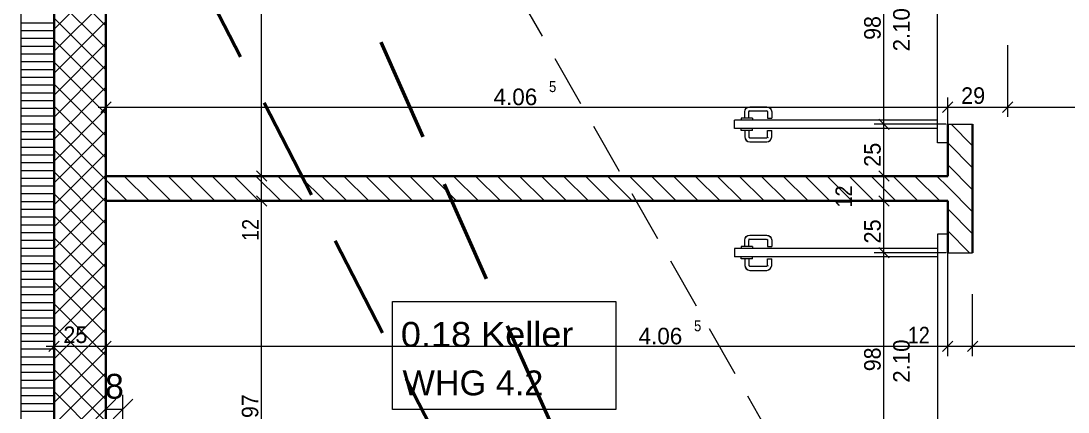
# Model space of a CAD drawing. Header units: millimetres. Extents: x -3497 to 2618, y -1809 to 2456.
# Drawn here: x -3008 to -2502, y 1559 to 1747 of the extents above; entities that cross this region are included whole.
import ezdxf
from ezdxf.enums import TextEntityAlignment as Align

# ---------------------------------------------------------------- set-up
doc = ezdxf.new("R2010")
doc.units = ezdxf.units.MM
doc.header["$LTSCALE"] = 100
doc.linetypes.add('HIDDEN', pattern=[0.375, 0.25, -0.125])
doc.linetypes.add('HIDDENX2', pattern=[0.75, 0.5, -0.25])
for name, color, linetype, true_color in [('00_Anm.FP', 7, 'Continuous', 0x00c0ff), ('10-0.05 Solid', 1, 'Continuous', 0xff0000), ('20-(100) Aussenwände', 7, 'Continuous', 0xc0c0c0), ('20-Beton', 9, 'Continuous', 0x808080), ('30-Text 6', 3, 'Continuous', 0x00ff00), ('40-Raumstempel', 7, 'Continuous', 0x000000), ('50-Sanitärapparate', 6, 'Continuous', 0xff00ff), ('50-Türen&Fenster', 9, 'Continuous', 0x808080), ('Layer31', 9, 'Continuous', 0x808080)]:
    doc.layers.add(name, color=color, linetype=linetype, true_color=true_color)
doc.layers.add('10-0.05 Strichpunkt', color=7, linetype='Continuous')
doc.styles.add('Arial', font='arial.ttf')
doc.dimstyles.new('ISO-25', dxfattribs={"dimtxt": 2.5, "dimasz": 2.5, "dimexe": 1.25, "dimexo": 0.625, "dimtad": 1, "dimtxsty": 'Standard', "dimcen": 2.5, "dimadec": 0, "dimazin": 0, "dimtfac": 1, "dimtmove": 0, "dimatfit": 3, "dimfxl": 0, "dimarcsym": 0})

# ---------------------------------------------------------------- blocks, each defined once
blk = doc.blocks.new('*D293')
at = {"layer": '10-0.05 Strichpunkt', "color": 6, "linetype": 'Continuous', "lineweight": 13, "true_color": 0xff00ff}
for p, q in [((-2961.83, 1564.8), (-2971.43, 1555.2)), ((-2966.63, 1562.81), (-2966.63, 1553.14)), ((-2963.17, 1555.2), (-2953.57, 1564.8)), ((-2958.37, 1539.77), (-2958.37, 1566.86)), ((-2966.63, 1560), (-2958.37, 1560)), ((-2966.63, 1560), (-2966.63, 1560)), ((-2958.37, 1560), (-2958.37, 1560))]:
    blk.add_line(p, q, dxfattribs=at)
at = {"layer": '10-0.05 Strichpunkt', "color": 6, "linetype": 'Continuous', "lineweight": 13, "true_color": 0xff00ff, "style": 'Arial', "width": 0.974227}
blk.add_text('8', height=12, dxfattribs=at).set_placement((-2967.04, 1565), (-2957.96, 1565), align=Align.FIT)
blk = doc.blocks.new('_Oblique')
at = {"color": 0, "linetype": 'ByBlock', "lineweight": -2}
blk.add_line((-0.5, -0.5), (0.5, 0.5), dxfattribs=at)
blk = doc.blocks.new('*X435')
at = {"layer": '40-Raumstempel', "color": 18, "linetype": 'Continuous', "lineweight": 13, "true_color": 0x000000}
for p, q in [((-3007.63, 1746.51), (-2991.63, 1746.51)), ((-3007.63, 1742.76), (-2991.63, 1742.76)), ((-3007.63, 1739.01), (-2991.63, 1739.01)), ((-3007.63, 1735.26), (-2991.63, 1735.26)), ((-3007.63, 1731.51), (-2991.63, 1731.51)), ((-3007.63, 1727.76), (-2991.63, 1727.76)), ((-3007.63, 1724.01), (-2991.63, 1724.01)), ((-3007.63, 1720.26), (-2991.63, 1720.26)), ((-3007.63, 1716.51), (-2991.63, 1716.51)), ((-3007.63, 1712.76), (-2991.63, 1712.76)), ((-3007.63, 1709.01), (-2991.63, 1709.01)), ((-3007.63, 1705.26), (-2991.63, 1705.26)), ((-3007.63, 1701.51), (-2991.63, 1701.51)), ((-3007.63, 1697.76), (-2991.63, 1697.76)), ((-3007.63, 1694.01), (-2991.63, 1694.01)), ((-3007.63, 1690.26), (-2991.63, 1690.26)), ((-3007.63, 1686.51), (-2991.63, 1686.51)), ((-3007.63, 1682.76), (-2991.63, 1682.76)), ((-3007.63, 1679.01), (-2991.63, 1679.01)), ((-3007.63, 1675.26), (-2991.63, 1675.26)), ((-3007.63, 1671.51), (-2991.63, 1671.51)), ((-3007.63, 1667.76), (-2991.63, 1667.76)), ((-3007.63, 1664.01), (-2991.63, 1664.01)), ((-3007.63, 1660.26), (-2991.63, 1660.26)), ((-3007.63, 1656.51), (-2991.63, 1656.51)), ((-3007.63, 1652.76), (-2991.63, 1652.76)), ((-3007.63, 1649.01), (-2991.63, 1649.01)), ((-3007.63, 1645.26), (-2991.63, 1645.26)), ((-3007.63, 1641.51), (-2991.63, 1641.51)), ((-3007.63, 1637.76), (-2991.63, 1637.76)), ((-3007.63, 1634.01), (-2991.63, 1634.01)), ((-3007.63, 1630.26), (-2991.63, 1630.26)), ((-3007.63, 1626.51), (-2991.63, 1626.51)), ((-3007.63, 1622.76), (-2991.63, 1622.76)), ((-3007.63, 1619.01), (-2991.63, 1619.01)), ((-3007.63, 1615.26), (-2991.63, 1615.26)), ((-3007.63, 1611.51), (-2991.63, 1611.51)), ((-3007.63, 1607.76), (-2991.63, 1607.76)), ((-3007.63, 1604.01), (-2991.63, 1604.01)), ((-3007.63, 1600.26), (-2991.63, 1600.26)), ((-3007.63, 1596.51), (-2991.63, 1596.51)), ((-3007.63, 1592.76), (-2991.63, 1592.76)), ((-3007.63, 1589.01), (-2991.63, 1589.01)), ((-3007.63, 1585.26), (-2991.63, 1585.26)), ((-3007.63, 1581.51), (-2991.63, 1581.51)), ((-3007.63, 1577.76), (-2991.63, 1577.76)), ((-3007.63, 1574.01), (-2991.63, 1574.01)), ((-3007.63, 1570.26), (-2991.63, 1570.26)), ((-3007.63, 1566.51), (-2991.63, 1566.51)), ((-3007.63, 1562.76), (-2991.63, 1562.76)), ((-3007.63, 1559.01), (-2991.63, 1559.01))]:
    blk.add_line(p, q, dxfattribs=at)
blk = doc.blocks.new('*X436')
at = {"layer": '40-Raumstempel', "color": 18, "linetype": 'Continuous', "lineweight": 13, "true_color": 0x000000}
for p, q in [((-2966.63, 1744.96), (-2991.63, 1769.96)), ((-2991.63, 1743.41), (-2966.63, 1768.41)), ((-2966.63, 1734.35), (-2991.63, 1759.35)), ((-2991.63, 1732.8), (-2966.63, 1757.8)), ((-2966.63, 1723.75), (-2991.63, 1748.75)), ((-2991.63, 1722.2), (-2966.63, 1747.2)), ((-2966.63, 1713.14), (-2991.63, 1738.14)), ((-2991.63, 1711.59), (-2966.63, 1736.59)), ((-2966.63, 1702.53), (-2991.63, 1727.53)), ((-2991.63, 1700.98), (-2966.63, 1725.98)), ((-2966.63, 1691.93), (-2991.63, 1716.93)), ((-2991.63, 1690.38), (-2966.63, 1715.38)), ((-2966.63, 1681.32), (-2991.63, 1706.32)), ((-2991.63, 1679.77), (-2966.63, 1704.77)), ((-2966.63, 1670.71), (-2991.63, 1695.71)), ((-2991.63, 1669.16), (-2966.63, 1694.16)), ((-2966.63, 1660.11), (-2991.63, 1685.11)), ((-2991.63, 1658.56), (-2966.63, 1683.56)), ((-2966.63, 1649.5), (-2991.63, 1674.5)), ((-2991.63, 1647.95), (-2966.63, 1672.95)), ((-2966.63, 1638.89), (-2991.63, 1663.89)), ((-2991.63, 1637.34), (-2966.63, 1662.34)), ((-2966.63, 1628.29), (-2991.63, 1653.29)), ((-2991.63, 1626.74), (-2966.63, 1651.74)), ((-2966.63, 1617.68), (-2991.63, 1642.68)), ((-2991.63, 1616.13), (-2966.63, 1641.13)), ((-2966.63, 1607.07), (-2991.63, 1632.07)), ((-2991.63, 1605.52), (-2966.63, 1630.52)), ((-2966.63, 1596.47), (-2991.63, 1621.47)), ((-2991.63, 1594.92), (-2966.63, 1619.92)), ((-2966.63, 1585.86), (-2991.63, 1610.86)), ((-2991.63, 1584.31), (-2966.63, 1609.31)), ((-2966.63, 1575.25), (-2991.63, 1600.25)), ((-2991.63, 1573.7), (-2966.63, 1598.7)), ((-2966.63, 1564.65), (-2991.63, 1589.65)), ((-2991.63, 1563.1), (-2966.63, 1588.1)), ((-2966.63, 1554.04), (-2991.63, 1579.04)), ((-2991.63, 1552.49), (-2966.63, 1577.49)), ((-2966.63, 1543.43), (-2991.63, 1568.43)), ((-2991.63, 1541.88), (-2966.63, 1566.88))]:
    blk.add_line(p, q, dxfattribs=at)
blk = doc.blocks.new('*X456')
at = {"layer": '10-0.05 Solid', "color": 18, "linetype": 'Continuous', "lineweight": 13, "true_color": 0x000000}
for p, q in [((-2558.52, 1697.48), (-2548.13, 1687.09)), ((-2560.13, 1688.48), (-2548.13, 1676.48)), ((-2560.13, 1677.88), (-2548.13, 1665.88)), ((-2560.13, 1667.27), (-2548.13, 1655.27)), ((-2560.13, 1656.66), (-2548.13, 1644.66)), ((-2560.13, 1646.06), (-2549.55, 1635.48))]:
    blk.add_line(p, q, dxfattribs=at)
blk = doc.blocks.new('*X462')
at = {"layer": '10-0.05 Solid', "color": 18, "linetype": 'Continuous', "lineweight": 13, "true_color": 0x000000}
for p, q in [((-2966.63, 1670.71), (-2956.39, 1660.48)), ((-2957.78, 1672.48), (-2945.78, 1660.48)), ((-2947.18, 1672.48), (-2935.18, 1660.48)), ((-2936.57, 1672.48), (-2924.57, 1660.48)), ((-2925.96, 1672.48), (-2913.96, 1660.48)), ((-2915.36, 1672.48), (-2903.36, 1660.48)), ((-2904.75, 1672.48), (-2892.75, 1660.48)), ((-2894.15, 1672.48), (-2882.15, 1660.48)), ((-2883.54, 1672.48), (-2871.54, 1660.48)), ((-2872.93, 1672.48), (-2860.93, 1660.48)), ((-2862.33, 1672.48), (-2850.33, 1660.48)), ((-2851.72, 1672.48), (-2839.72, 1660.48)), ((-2841.11, 1672.48), (-2829.11, 1660.48)), ((-2830.51, 1672.48), (-2818.51, 1660.48)), ((-2819.9, 1672.48), (-2807.9, 1660.48)), ((-2809.29, 1672.48), (-2797.29, 1660.48)), ((-2798.69, 1672.48), (-2786.69, 1660.48)), ((-2788.08, 1672.48), (-2776.08, 1660.48)), ((-2777.47, 1672.48), (-2765.47, 1660.48)), ((-2766.87, 1672.48), (-2754.87, 1660.48)), ((-2756.26, 1672.48), (-2744.26, 1660.48)), ((-2745.65, 1672.48), (-2733.65, 1660.48)), ((-2735.05, 1672.48), (-2723.05, 1660.48)), ((-2724.44, 1672.48), (-2712.44, 1660.48)), ((-2713.83, 1672.48), (-2701.83, 1660.48)), ((-2703.23, 1672.48), (-2691.23, 1660.48)), ((-2692.62, 1672.48), (-2680.62, 1660.48)), ((-2682.01, 1672.48), (-2670.01, 1660.48)), ((-2671.41, 1672.48), (-2659.41, 1660.48)), ((-2660.8, 1672.48), (-2648.8, 1660.48)), ((-2650.19, 1672.48), (-2638.19, 1660.48)), ((-2639.59, 1672.48), (-2627.59, 1660.48)), ((-2628.98, 1672.48), (-2616.98, 1660.48)), ((-2618.37, 1672.48), (-2606.37, 1660.48)), ((-2607.77, 1672.48), (-2595.77, 1660.48)), ((-2597.16, 1672.48), (-2585.16, 1660.48)), ((-2586.55, 1672.48), (-2574.55, 1660.48)), ((-2575.95, 1672.48), (-2563.95, 1660.48)), ((-2565.34, 1672.48), (-2560.13, 1667.27))]:
    blk.add_line(p, q, dxfattribs=at)
blk = doc.blocks.new('AnonymMegaMac_nNn0701')
at = {"layer": '20-Beton', "color": 8, "linetype": 'Continuous', "lineweight": 13, "true_color": 0x808080}
for p, q in [((-2966.63, 1675.77), (-2966.63, 1710.46)), ((-2560.13, 1675.77), (-2560.13, 1710.46)), ((-2970.38, 1705.77), (-2966.63, 1705.77)), ((-2964.13, 1708.27), (-2969.13, 1703.27)), ((-2966.63, 1705.77), (-2560.13, 1705.77)), ((-2557.63, 1708.27), (-2562.63, 1703.27))]:
    blk.add_line(p, q, dxfattribs=at)
at = {"layer": '20-Beton', "color": 8, "linetype": 'Continuous', "lineweight": 18, "true_color": 0x808080, "style": 'Arial'}
for s, height, width, p, p2 in [('4.06', 8, 0.970177, (-2779.42, 1706.74), (-2758.34, 1706.74)), ('5', 5.28, 0.853093, (-2752.65, 1713.04), (-2749.15, 1713.04))]:
    blk.add_text(s, height=height, dxfattribs=dict(at, width=width)).set_placement(p, p2, align=Align.FIT)
blk = doc.blocks.new('AnonymMegaMac_nNn0702')
at = {"layer": '20-Beton', "color": 8, "linetype": 'Continuous', "lineweight": 13, "true_color": 0x808080}
for p, q in [((-2531.13, 1701.09), (-2531.13, 1735.77)), ((-2560.13, 1675.77), (-2560.13, 1710.46)), ((-2557.63, 1708.27), (-2562.63, 1703.27)), ((-2560.13, 1705.77), (-2531.13, 1705.77)), ((-2528.63, 1708.27), (-2533.63, 1703.27))]:
    blk.add_line(p, q, dxfattribs=at)
at = {"layer": '20-Beton', "color": 8, "linetype": 'Continuous', "lineweight": 18, "true_color": 0x808080, "style": 'Arial', "width": 0.934278}
blk.add_text('29', height=8, dxfattribs=at).set_placement((-2553.67, 1707.36), (-2542.07, 1707.36), align=Align.FIT)
blk = doc.blocks.new('AnonymMegaMac_nNn0703')
at = {"layer": '20-Beton', "color": 8, "linetype": 'Continuous', "lineweight": 13, "true_color": 0x808080}
for p, q in [((-2531.13, 1701.09), (-2531.13, 1735.77)), ((-2433.13, 1701.09), (-2433.13, 1735.77)), ((-2528.63, 1708.27), (-2533.63, 1703.27)), ((-2531.13, 1705.77), (-2433.13, 1705.77)), ((-2430.63, 1708.27), (-2435.63, 1703.27))]:
    blk.add_line(p, q, dxfattribs=at)
at = {"layer": '20-Beton', "color": 8, "linetype": 'Continuous', "lineweight": 18, "true_color": 0x808080, "style": 'Arial'}
for s, width, p, p2 in [('98', 0.923325, (-2490.33, 1707.36), (-2478.87, 1707.36)), ('2.10', 0.960236, (-2495.88, 1693.36), (-2475.02, 1693.36))]:
    blk.add_text(s, height=8, dxfattribs=dict(at, width=width)).set_placement(p, p2, align=Align.FIT)
blk = doc.blocks.new('AnonymMegaMac_nNn0767')
at = {"layer": '20-Beton', "color": 8, "linetype": 'Continuous', "lineweight": 13, "true_color": 0x808080}
for p, q in [((-2886.73, 1660.48), (-2896.11, 1660.48)), ((-2893.92, 1662.98), (-2888.92, 1657.98)), ((-2891.42, 1463.48), (-2891.42, 1660.48)), ((-2886.73, 1463.48), (-2896.11, 1463.48)), ((-2893.92, 1465.98), (-2888.92, 1460.98))]:
    blk.add_line(p, q, dxfattribs=at)
at = {"layer": '20-Beton', "color": 8, "linetype": 'Continuous', "lineweight": 18, "true_color": 0x808080, "style": 'Arial'}
for s, width, p, p2 in [('12', 0.854381, (-2892.84, 1641.2), (-2892.84, 1651.81)), ('1.97', 0.920471, (-2893.01, 1547.11), (-2893.01, 1567.11))]:
    blk.add_text(s, height=8, rotation=90, dxfattribs=dict(at, width=width)).set_placement(p, p2, align=Align.FIT)
blk = doc.blocks.new('AnonymMegaMac_nNn0768')
at = {"layer": '20-Beton', "color": 8, "linetype": 'Continuous', "lineweight": 13, "true_color": 0x808080}
for p, q in [((-2893.92, 1674.98), (-2888.92, 1669.98)), ((-2886.73, 1672.48), (-2896.11, 1672.48)), ((-2891.42, 1660.48), (-2891.42, 1672.48)), ((-2886.73, 1660.48), (-2896.11, 1660.48)), ((-2893.92, 1662.98), (-2888.92, 1657.98))]:
    blk.add_line(p, q, dxfattribs=at)
blk = doc.blocks.new('AnonymMegaMac_nNn0769')
at = {"layer": '20-Beton', "color": 8, "linetype": 'Continuous', "lineweight": 13, "true_color": 0x808080}
for p, q in [((-2893.92, 1922.98), (-2888.92, 1917.98)), ((-2886.73, 1920.48), (-2896.11, 1920.48)), ((-2891.42, 1672.48), (-2891.42, 1920.48)), ((-2893.92, 1674.98), (-2888.92, 1669.98)), ((-2886.73, 1672.48), (-2896.11, 1672.48))]:
    blk.add_line(p, q, dxfattribs=at)
at = {"layer": '20-Beton', "color": 8, "linetype": 'Continuous', "lineweight": 18, "true_color": 0x808080, "style": 'Arial'}
for s, width, p, p2 in [('12', 0.854381, (-2892.84, 1901.2), (-2892.84, 1911.81)), ('2.48', 0.962445, (-2893.01, 1782.72), (-2893.01, 1803.63))]:
    blk.add_text(s, height=8, rotation=90, dxfattribs=dict(at, width=width)).set_placement(p, p2, align=Align.FIT)
blk = doc.blocks.new('AnonymMegaMac_nNn0787')
at = {"layer": '20-Beton', "color": 8, "linetype": 'Continuous', "lineweight": 13, "true_color": 0x808080}
for p, q in [((-2560.92, 1635.48), (-2595.61, 1635.48)), ((-2593.42, 1637.98), (-2588.42, 1632.98)), ((-2590.92, 1537.48), (-2590.92, 1635.48)), ((-2560.92, 1537.48), (-2595.61, 1537.48)), ((-2593.42, 1539.98), (-2588.42, 1534.98))]:
    blk.add_line(p, q, dxfattribs=at)
at = {"layer": '20-Beton', "color": 8, "linetype": 'Continuous', "lineweight": 18, "true_color": 0x808080, "style": 'Arial'}
for s, width, p, p2 in [('2.10', 0.960236, (-2578.51, 1572.72), (-2578.51, 1593.58)), ('98', 0.923325, (-2592.51, 1578.27), (-2592.51, 1589.73))]:
    blk.add_text(s, height=8, rotation=90, dxfattribs=dict(at, width=width)).set_placement(p, p2, align=Align.FIT)
blk = doc.blocks.new('AnonymMegaMac_nNn0788')
at = {"layer": '20-Beton', "color": 8, "linetype": 'Continuous', "lineweight": 13, "true_color": 0x808080}
for p, q in [((-2560.92, 1660.48), (-2595.61, 1660.48)), ((-2593.42, 1662.98), (-2588.42, 1657.98)), ((-2590.92, 1635.48), (-2590.92, 1660.48)), ((-2560.92, 1635.48), (-2595.61, 1635.48)), ((-2593.42, 1637.98), (-2588.42, 1632.98))]:
    blk.add_line(p, q, dxfattribs=at)
at = {"layer": '20-Beton', "color": 8, "linetype": 'Continuous', "lineweight": 18, "true_color": 0x808080, "style": 'Arial'}
for s, width, p, p2 in [('12', 0.854381, (-2606.34, 1657.33), (-2606.34, 1667.94)), ('25', 0.9375, (-2592.51, 1639.94), (-2592.51, 1651.58))]:
    blk.add_text(s, height=8, rotation=90, dxfattribs=dict(at, width=width)).set_placement(p, p2, align=Align.FIT)
blk = doc.blocks.new('AnonymMegaMac_nNn0789')
at = {"layer": '20-Beton', "color": 8, "linetype": 'Continuous', "lineweight": 13, "true_color": 0x808080}
for p, q in [((-2593.42, 1674.98), (-2588.42, 1669.98)), ((-2560.92, 1672.48), (-2595.61, 1672.48)), ((-2590.92, 1660.48), (-2590.92, 1672.48)), ((-2560.92, 1660.48), (-2595.61, 1660.48)), ((-2593.42, 1662.98), (-2588.42, 1657.98))]:
    blk.add_line(p, q, dxfattribs=at)
blk = doc.blocks.new('AnonymMegaMac_nNn0790')
at = {"layer": '20-Beton', "color": 8, "linetype": 'Continuous', "lineweight": 13, "true_color": 0x808080}
for p, q in [((-2593.42, 1699.98), (-2588.42, 1694.98)), ((-2560.92, 1697.48), (-2595.61, 1697.48)), ((-2590.92, 1672.48), (-2590.92, 1697.48)), ((-2593.42, 1674.98), (-2588.42, 1669.98)), ((-2560.92, 1672.48), (-2595.61, 1672.48))]:
    blk.add_line(p, q, dxfattribs=at)
at = {"layer": '20-Beton', "color": 8, "linetype": 'Continuous', "lineweight": 18, "true_color": 0x808080, "style": 'Arial', "width": 0.9375}
blk.add_text('25', height=8, rotation=90, dxfattribs=at).set_placement((-2592.51, 1676.94), (-2592.51, 1688.58), align=Align.FIT)
blk = doc.blocks.new('AnonymMegaMac_nNn0791')
at = {"layer": '20-Beton', "color": 8, "linetype": 'Continuous', "lineweight": 13, "true_color": 0x808080}
for p, q in [((-2560.92, 1795.48), (-2595.61, 1795.48)), ((-2593.42, 1797.98), (-2588.42, 1792.98)), ((-2590.92, 1697.48), (-2590.92, 1795.48)), ((-2593.42, 1699.98), (-2588.42, 1694.98)), ((-2560.92, 1697.48), (-2595.61, 1697.48))]:
    blk.add_line(p, q, dxfattribs=at)
at = {"layer": '20-Beton', "color": 8, "linetype": 'Continuous', "lineweight": 18, "true_color": 0x808080, "style": 'Arial'}
for s, width, p, p2 in [('2.10', 0.960236, (-2578.51, 1732.72), (-2578.51, 1753.58)), ('98', 0.923325, (-2592.51, 1738.27), (-2592.51, 1749.73))]:
    blk.add_text(s, height=8, rotation=90, dxfattribs=dict(at, width=width)).set_placement(p, p2, align=Align.FIT)
blk = doc.blocks.new('AnonymMegaMac_nNn01078')
at = {"layer": '20-Beton', "color": 8, "linetype": 'Continuous', "lineweight": 13, "true_color": 0x808080}
for p, q in [((-2989.13, 1592.79), (-2994.13, 1587.79)), ((-2991.63, 1585.6), (-2991.63, 1594.97)), ((-2964.13, 1592.79), (-2969.13, 1587.79)), ((-2966.63, 1585.6), (-2966.63, 1594.97)), ((-2995.38, 1590.29), (-2991.63, 1590.29)), ((-2991.63, 1590.29), (-2966.63, 1590.29))]:
    blk.add_line(p, q, dxfattribs=at)
at = {"layer": '20-Beton', "color": 8, "linetype": 'Continuous', "lineweight": 18, "true_color": 0x808080, "style": 'Arial', "width": 0.9375}
blk.add_text('25', height=8, dxfattribs=at).set_placement((-2987.16, 1591.88), (-2975.52, 1591.88), align=Align.FIT)
blk = doc.blocks.new('AnonymMegaMac_nNn01079')
at = {"layer": '20-Beton', "color": 8, "linetype": 'Continuous', "lineweight": 13, "true_color": 0x808080}
for p, q in [((-2560.13, 1585.6), (-2560.13, 1640.48)), ((-2964.13, 1592.79), (-2969.13, 1587.79)), ((-2966.63, 1585.6), (-2966.63, 1594.97)), ((-2557.63, 1592.79), (-2562.63, 1587.79)), ((-2966.63, 1590.29), (-2560.13, 1590.29))]:
    blk.add_line(p, q, dxfattribs=at)
at = {"layer": '20-Beton', "color": 8, "linetype": 'Continuous', "lineweight": 18, "true_color": 0x808080, "style": 'Arial'}
for s, height, width, p, p2 in [('5', 5.28, 0.853093, (-2682.62, 1597.56), (-2679.13, 1597.56)), ('4.06', 8, 0.970177, (-2709.4, 1591.25), (-2688.32, 1591.25)), ('12', 8, 0.854381, (-2579.41, 1591.71), (-2568.8, 1591.71))]:
    blk.add_text(s, height=height, dxfattribs=dict(at, width=width)).set_placement(p, p2, align=Align.FIT)
blk = doc.blocks.new('AnonymMegaMac_nNn01080')
at = {"layer": '20-Beton', "color": 8, "linetype": 'Continuous', "lineweight": 13, "true_color": 0x808080}
for p, q in [((-2560.13, 1585.6), (-2560.13, 1640.48)), ((-2548.13, 1585.6), (-2548.13, 1615.48)), ((-2557.63, 1592.79), (-2562.63, 1587.79)), ((-2545.63, 1592.79), (-2550.63, 1587.79)), ((-2560.13, 1590.29), (-2548.13, 1590.29))]:
    blk.add_line(p, q, dxfattribs=at)
blk = doc.blocks.new('AnonymMegaMac_nNn01081')
at = {"layer": '20-Beton', "color": 8, "linetype": 'Continuous', "lineweight": 13, "true_color": 0x808080}
for p, q in [((-2408.13, 1585.6), (-2408.13, 1618.98)), ((-2548.13, 1585.6), (-2548.13, 1615.48)), ((-2545.63, 1592.79), (-2550.63, 1587.79)), ((-2405.63, 1592.79), (-2410.63, 1587.79)), ((-2548.13, 1590.29), (-2408.13, 1590.29))]:
    blk.add_line(p, q, dxfattribs=at)
at = {"layer": '20-Beton', "color": 8, "linetype": 'Continuous', "lineweight": 18, "true_color": 0x808080, "style": 'Arial', "width": 0.919367}
blk.add_text('1.40', height=8, dxfattribs=at).set_placement((-2493, 1591.88), (-2473.02, 1591.88), align=Align.FIT)

msp = doc.modelspace()

# ---------------------------------------------------------------- linework, layer by layer
at = {"layer": '00_Anm.FP', "color": 8, "linetype": 'Continuous', "lineweight": 18, "true_color": 0x808080}
msp.add_lwpolyline([(-3007.63, 2152.48), (-3007.63, 765.98)], dxfattribs=at)
at = {"layer": '00_Anm.FP', "color": 8, "linetype": 'Continuous', "lineweight": 35, "true_color": 0x808080}
msp.add_lwpolyline([(-2966.63, 765.98), (-2966.63, 2127.48)], dxfattribs=at)
at = {"layer": '20-(100) Aussenwände', "color": 8, "linetype": 'Continuous', "lineweight": 13, "true_color": 0x808080}
for p, q in [((-2565.13, 1688.48), (-2565.13, 1804.48)), ((-2658.13, 1703.58), (-2657.96, 1704.44)), ((-2657.96, 1704.44), (-2657.42, 1705.26)), ((-2657.69, 1704.33), (-2657.96, 1704.44)), ((-2657.42, 1705.26), (-2656.6, 1705.8)), ((-2657.2, 1705.05), (-2657.42, 1705.26)), ((-2656.6, 1705.8), (-2655.73, 1705.98)), ((-2656.48, 1705.53), (-2656.6, 1705.8)), ((-2655.97, 1703.82), (-2656.18, 1704.03)), ((-2655.97, 1703.82), (-2655.82, 1703.92)), ((-2655.82, 1703.92), (-2655.93, 1704.2)), ((-2655.82, 1703.92), (-2655.54, 1703.98)), ((-2655.73, 1705.98), (-2647.54, 1705.98)), ((-2655.54, 1703.98), (-2647.73, 1703.98)), ((-2647.73, 1703.98), (-2647.45, 1703.92)), ((-2647.54, 1705.98), (-2646.67, 1705.8)), ((-2647.45, 1703.92), (-2647.34, 1704.2)), ((-2647.45, 1703.92), (-2647.29, 1703.82)), ((-2647.29, 1703.82), (-2647.08, 1704.03)), ((-2646.78, 1705.53), (-2646.67, 1705.8)), ((-2646.67, 1705.8), (-2645.85, 1705.26)), ((-2646.06, 1705.05), (-2645.85, 1705.26)), ((-2645.85, 1705.26), (-2645.31, 1704.44)), ((-2645.58, 1704.33), (-2645.31, 1704.44)), ((-2645.31, 1704.44), (-2645.13, 1703.58)), ((-2565.13, 1699.48), (-2663.13, 1699.48)), ((-2663.13, 1695.48), (-2663.13, 1699.48)), ((-2659.47, 1700.48), (-2659.83, 1700.48)), ((-2659.83, 1700.48), (-2659.83, 1700.47)), ((-2659.83, 1700.47), (-2659.83, 1699.49)), ((-2659.83, 1699.49), (-2659.83, 1699.48)), ((-2658.48, 1700.48), (-2659.47, 1700.48)), ((-2657.13, 1700.48), (-2658.48, 1700.48)), ((-2658.13, 1700.48), (-2658.13, 1703.58)), ((-2655.78, 1700.48), (-2657.13, 1700.48)), ((-2656.08, 1703.66), (-2656.35, 1703.77)), ((-2656.13, 1703.38), (-2656.08, 1703.66)), ((-2656.13, 1700.48), (-2656.13, 1703.38)), ((-2656.08, 1703.66), (-2655.97, 1703.82)), ((-2654.8, 1700.48), (-2655.78, 1700.48)), ((-2654.43, 1700.48), (-2654.8, 1700.48)), ((-2654.43, 1700.48), (-2654.43, 1700.47)), ((-2654.43, 1700.47), (-2654.43, 1699.49)), ((-2654.43, 1699.49), (-2654.43, 1699.48)), ((-2647.29, 1703.82), (-2647.19, 1703.66)), ((-2647.19, 1703.66), (-2646.91, 1703.77)), ((-2647.19, 1703.66), (-2647.13, 1703.38)), ((-2647.13, 1703.38), (-2647.13, 1700.48)), ((-2647.13, 1700.48), (-2646.84, 1700.48)), ((-2646.84, 1700.48), (-2646.13, 1700.48)), ((-2646.13, 1700.48), (-2645.43, 1700.48)), ((-2645.43, 1700.48), (-2645.13, 1700.48)), ((-2645.13, 1703.58), (-2645.13, 1700.48)), ((-2565.13, 1695.48), (-2663.13, 1695.48)), ((-2659.83, 1695.47), (-2659.83, 1695.48)), ((-2659.83, 1694.49), (-2659.83, 1695.47)), ((-2659.83, 1694.48), (-2659.83, 1694.49)), ((-2659.47, 1694.48), (-2659.83, 1694.48)), ((-2658.48, 1694.48), (-2659.47, 1694.48)), ((-2657.13, 1694.48), (-2658.48, 1694.48)), ((-2658.13, 1694.48), (-2658.13, 1691.38)), ((-2655.78, 1694.48), (-2657.13, 1694.48)), ((-2656.13, 1694.48), (-2656.13, 1691.58)), ((-2654.8, 1694.48), (-2655.78, 1694.48)), ((-2654.43, 1694.48), (-2654.8, 1694.48)), ((-2654.43, 1695.47), (-2654.43, 1695.48)), ((-2654.43, 1694.49), (-2654.43, 1695.47)), ((-2654.43, 1694.48), (-2654.43, 1694.49)), ((-2647.13, 1694.48), (-2646.84, 1694.48)), ((-2647.13, 1691.58), (-2647.13, 1694.48)), ((-2646.84, 1694.48), (-2646.13, 1694.48)), ((-2646.13, 1694.48), (-2645.43, 1694.48)), ((-2645.43, 1694.48), (-2645.13, 1694.48)), ((-2645.13, 1691.38), (-2645.13, 1694.48)), ((-2658.13, 1691.38), (-2657.96, 1690.51)), ((-2657.69, 1690.63), (-2657.96, 1690.51)), ((-2657.96, 1690.51), (-2657.42, 1689.7)), ((-2657.2, 1689.91), (-2657.42, 1689.7)), ((-2657.42, 1689.7), (-2656.6, 1689.15)), ((-2656.48, 1689.42), (-2656.6, 1689.15)), ((-2656.6, 1689.15), (-2655.73, 1688.98)), ((-2656.08, 1691.29), (-2656.35, 1691.18)), ((-2655.97, 1691.14), (-2656.18, 1690.93)), ((-2656.13, 1691.58), (-2656.08, 1691.29)), ((-2656.08, 1691.29), (-2655.97, 1691.14)), ((-2655.97, 1691.14), (-2655.82, 1691.03)), ((-2655.82, 1691.03), (-2655.93, 1690.76)), ((-2655.82, 1691.03), (-2655.54, 1690.98)), ((-2655.73, 1688.98), (-2647.54, 1688.98)), ((-2655.54, 1690.98), (-2647.73, 1690.98)), ((-2647.73, 1690.98), (-2647.45, 1691.03)), ((-2647.54, 1688.98), (-2646.67, 1689.15)), ((-2647.45, 1691.03), (-2647.29, 1691.14)), ((-2647.45, 1691.03), (-2647.34, 1690.76)), ((-2647.29, 1691.14), (-2647.19, 1691.29)), ((-2647.29, 1691.14), (-2647.08, 1690.93)), ((-2647.19, 1691.29), (-2647.13, 1691.58)), ((-2647.19, 1691.29), (-2646.91, 1691.18)), ((-2646.78, 1689.42), (-2646.67, 1689.15)), ((-2646.67, 1689.15), (-2645.85, 1689.7)), ((-2646.06, 1689.91), (-2645.85, 1689.7)), ((-2645.85, 1689.7), (-2645.31, 1690.51)), ((-2645.58, 1690.63), (-2645.31, 1690.51)), ((-2645.31, 1690.51), (-2645.13, 1691.38)), ((-2563.13, 1688.48), (-2565.13, 1688.48)), ((-2560.13, 1688.48), (-2563.13, 1688.48)), ((-2657.96, 1642.44), (-2657.42, 1643.26)), ((-2657.42, 1643.26), (-2656.6, 1643.8)), ((-2657.2, 1643.05), (-2657.42, 1643.26)), ((-2656.6, 1643.8), (-2655.73, 1643.98)), ((-2656.48, 1643.53), (-2656.6, 1643.8)), ((-2655.73, 1643.98), (-2647.54, 1643.98)), ((-2647.54, 1643.98), (-2646.67, 1643.8)), ((-2646.78, 1643.53), (-2646.67, 1643.8)), ((-2646.67, 1643.8), (-2645.85, 1643.26)), ((-2646.06, 1643.05), (-2645.85, 1643.26)), ((-2645.85, 1643.26), (-2645.31, 1642.44)), ((-2565.13, 1644.48), (-2565.13, 1528.48)), ((-2563.13, 1644.48), (-2565.13, 1644.48)), ((-2560.13, 1644.48), (-2563.13, 1644.48)), ((-2659.47, 1638.48), (-2659.83, 1638.48)), ((-2659.83, 1638.48), (-2659.83, 1638.47)), ((-2659.83, 1638.47), (-2659.83, 1637.49)), ((-2658.48, 1638.48), (-2659.47, 1638.48)), ((-2657.13, 1638.48), (-2658.48, 1638.48)), ((-2658.13, 1641.58), (-2657.96, 1642.44)), ((-2658.13, 1638.48), (-2658.13, 1641.58)), ((-2657.69, 1642.33), (-2657.96, 1642.44)), ((-2655.78, 1638.48), (-2657.13, 1638.48)), ((-2656.08, 1641.66), (-2656.35, 1641.77)), ((-2655.97, 1641.82), (-2656.18, 1642.03)), ((-2656.13, 1641.38), (-2656.08, 1641.66)), ((-2656.13, 1638.48), (-2656.13, 1641.38)), ((-2656.08, 1641.66), (-2655.97, 1641.82)), ((-2655.97, 1641.82), (-2655.82, 1641.92)), ((-2655.82, 1641.92), (-2655.93, 1642.2)), ((-2655.82, 1641.92), (-2655.54, 1641.98)), ((-2654.8, 1638.48), (-2655.78, 1638.48)), ((-2655.54, 1641.98), (-2647.73, 1641.98)), ((-2654.43, 1638.48), (-2654.8, 1638.48)), ((-2654.43, 1638.48), (-2654.43, 1638.47)), ((-2654.43, 1638.47), (-2654.43, 1637.49)), ((-2647.73, 1641.98), (-2647.45, 1641.92)), ((-2647.45, 1641.92), (-2647.34, 1642.2)), ((-2647.45, 1641.92), (-2647.29, 1641.82)), ((-2647.29, 1641.82), (-2647.08, 1642.03)), ((-2647.29, 1641.82), (-2647.19, 1641.66)), ((-2647.19, 1641.66), (-2646.91, 1641.77)), ((-2647.19, 1641.66), (-2647.13, 1641.38)), ((-2647.13, 1641.38), (-2647.13, 1638.48)), ((-2647.13, 1638.48), (-2646.84, 1638.48)), ((-2646.84, 1638.48), (-2646.13, 1638.48)), ((-2646.13, 1638.48), (-2645.43, 1638.48)), ((-2645.58, 1642.33), (-2645.31, 1642.44)), ((-2645.43, 1638.48), (-2645.13, 1638.48)), ((-2645.31, 1642.44), (-2645.13, 1641.58)), ((-2645.13, 1641.58), (-2645.13, 1638.48)), ((-2565.13, 1637.48), (-2663.13, 1637.48)), ((-2663.13, 1637.48), (-2663.13, 1633.48)), ((-2565.13, 1633.48), (-2663.13, 1633.48)), ((-2659.83, 1637.49), (-2659.83, 1637.48)), ((-2659.83, 1633.47), (-2659.83, 1633.48)), ((-2659.83, 1632.49), (-2659.83, 1633.47)), ((-2654.43, 1637.49), (-2654.43, 1637.48)), ((-2654.43, 1633.47), (-2654.43, 1633.48)), ((-2654.43, 1632.49), (-2654.43, 1633.47)), ((-2659.83, 1632.48), (-2659.83, 1632.49)), ((-2659.47, 1632.48), (-2659.83, 1632.48)), ((-2658.48, 1632.48), (-2659.47, 1632.48)), ((-2657.13, 1632.48), (-2658.48, 1632.48)), ((-2658.13, 1632.48), (-2658.13, 1629.38)), ((-2658.13, 1629.38), (-2657.96, 1628.51)), ((-2657.69, 1628.63), (-2657.96, 1628.51)), ((-2657.96, 1628.51), (-2657.42, 1627.7)), ((-2655.78, 1632.48), (-2657.13, 1632.48)), ((-2656.08, 1629.29), (-2656.35, 1629.18)), ((-2655.97, 1629.14), (-2656.18, 1628.93)), ((-2656.13, 1632.48), (-2656.13, 1629.58)), ((-2656.13, 1629.58), (-2656.08, 1629.29)), ((-2656.08, 1629.29), (-2655.97, 1629.14)), ((-2655.97, 1629.14), (-2655.82, 1629.03)), ((-2655.82, 1629.03), (-2655.93, 1628.76)), ((-2655.82, 1629.03), (-2655.54, 1628.98)), ((-2654.8, 1632.48), (-2655.78, 1632.48)), ((-2655.54, 1628.98), (-2647.73, 1628.98)), ((-2654.43, 1632.48), (-2654.8, 1632.48)), ((-2654.43, 1632.48), (-2654.43, 1632.49)), ((-2647.73, 1628.98), (-2647.45, 1629.03)), ((-2647.45, 1629.03), (-2647.29, 1629.14)), ((-2647.45, 1629.03), (-2647.34, 1628.76)), ((-2647.29, 1629.14), (-2647.19, 1629.29)), ((-2647.29, 1629.14), (-2647.08, 1628.93)), ((-2647.19, 1629.29), (-2647.13, 1629.58)), ((-2647.19, 1629.29), (-2646.91, 1629.18)), ((-2647.13, 1632.48), (-2646.84, 1632.48)), ((-2647.13, 1629.58), (-2647.13, 1632.48)), ((-2646.84, 1632.48), (-2646.13, 1632.48)), ((-2646.13, 1632.48), (-2645.43, 1632.48)), ((-2645.85, 1627.7), (-2645.31, 1628.51)), ((-2645.58, 1628.63), (-2645.31, 1628.51)), ((-2645.43, 1632.48), (-2645.13, 1632.48)), ((-2645.31, 1628.51), (-2645.13, 1629.38)), ((-2645.13, 1629.38), (-2645.13, 1632.48)), ((-2657.2, 1627.91), (-2657.42, 1627.7)), ((-2657.42, 1627.7), (-2656.6, 1627.15)), ((-2656.48, 1627.42), (-2656.6, 1627.15)), ((-2656.6, 1627.15), (-2655.73, 1626.98)), ((-2655.73, 1626.98), (-2647.54, 1626.98)), ((-2647.54, 1626.98), (-2646.67, 1627.15)), ((-2646.78, 1627.42), (-2646.67, 1627.15)), ((-2646.67, 1627.15), (-2645.85, 1627.7)), ((-2646.06, 1627.91), (-2645.85, 1627.7))]:
    msp.add_line(p, q, dxfattribs=at)
at = {"layer": '30-Text 6', "color": 8, "linetype": 'Continuous', "lineweight": 35, "true_color": 0x808080}
msp.add_line((-2991.63, 2127.48), (-2991.63, 765.98), dxfattribs=at)
at = {"layer": '30-Text 6', "color": 3, "linetype": 'HIDDENX2', "lineweight": 50, "true_color": 0x00ff00}
for p, q in [((-2955.95, 2011.17), (-2506.9, 1003.25)), ((-2958.76, 1841.31), (-2520.86, 989.7))]:
    msp.add_line(p, q, dxfattribs=at)
at = {"layer": '50-Sanitärapparate', "color": 18, "linetype": 'HIDDEN', "lineweight": 13, "true_color": 0x000000}
msp.add_line((-2991.63, 2152.48), (-2465.15, 1230.95), dxfattribs=at)
at = {"layer": '50-Sanitärapparate', "color": 18, "linetype": 'HIDDENX2', "lineweight": 13, "true_color": 0x000000}
msp.add_lwpolyline([(-2991.63, 2152.48), (-2111.63, 2152.48), (-2111.63, 1215.45), (-2465.15, 1215.45), (-2465.15, 1230.95), (-2991.66, 1230.95)], close=True, dxfattribs=at)
at = {"layer": '50-Türen&Fenster', "color": 8, "linetype": 'Continuous', "lineweight": 13, "true_color": 0x808080}
for p, q in [((-2560.13, 1697.48), (-2548.13, 1697.48)), ((-2560.13, 1635.48), (-2548.13, 1635.48))]:
    msp.add_line(p, q, dxfattribs=at)
at = {"layer": '50-Türen&Fenster', "color": 8, "linetype": 'Continuous', "lineweight": 35, "true_color": 0x808080}
for points in [[(-2560.13, 1697.48), (-2560.13, 1672.48)], [(-2548.13, 1635.48), (-2548.13, 1697.48)], [(-2560.13, 1672.48), (-2966.63, 1672.48)], [(-2966.63, 1672.48), (-2966.63, 1660.48)], [(-2966.63, 1660.48), (-2560.13, 1660.48)], [(-2560.13, 1660.48), (-2560.13, 1635.48)]]:
    msp.add_lwpolyline(points, dxfattribs=at)
at = {"layer": 'Layer31', "color": 8, "linetype": 'Continuous', "lineweight": 13, "true_color": 0x808080}
msp.add_lwpolyline([(-2828.29, 1611.91), (-2720.36, 1611.91), (-2720.36, 1559.77), (-2828.29, 1559.77)], close=True, dxfattribs=at)

# ---------------------------------------------------------------- block references
for name in ['*X435', '*X436', 'AnonymMegaMac_nNn0769', 'AnonymMegaMac_nNn0791', 'AnonymMegaMac_nNn0702', 'AnonymMegaMac_nNn0703', 'AnonymMegaMac_nNn0701', 'AnonymMegaMac_nNn0790', '*X456', 'AnonymMegaMac_nNn0768', 'AnonymMegaMac_nNn0789', '*X462', 'AnonymMegaMac_nNn0788', 'AnonymMegaMac_nNn0767', 'AnonymMegaMac_nNn01079', 'AnonymMegaMac_nNn01080', 'AnonymMegaMac_nNn0787', 'AnonymMegaMac_nNn01081', 'AnonymMegaMac_nNn01078']:
    msp.add_blockref(name, (0, 0))

# ---------------------------------------------------------------- texts
at = {"layer": 'Layer31', "color": 8, "linetype": 'Continuous', "lineweight": 13, "true_color": 0x808080, "style": 'Arial'}
for s, width, p, p2 in [('0.18 Keller', 1.040468, (-2824.18, 1590.06), (-2740.87, 1590.06)), ('WHG 4.2', 0.986934, (-2823.37, 1566.62), (-2755.39, 1566.62))]:
    msp.add_text(s, height=12, dxfattribs=dict(at, width=width)).set_placement(p, p2, align=Align.FIT)

# ---------------------------------------------------------------- dimensions: what is measured, and where the dimension line sits
at = {"layer": '10-0.05 Strichpunkt', "color": 6, "linetype": 'Continuous', "lineweight": 13, "true_color": 0xff00ff}
dim = msp.add_linear_dim(base=(-2958.37, 1560), p1=(-2966.63, 1562.81), p2=(-2958.37, 1539.77), dimstyle='ISO-25', override={"dimtxt": 12, "dimasz": 12, "dimexe": 8.571429, "dimgap": 1.714286, "dimtad": 1, "dimjust": 0, "dimdec": 0, "dimzin": 8, "dimpost": '<>', "dimtxsty": 'Arial', "dimblk1": 'Oblique', "dimblk2": 'Oblique', "dimsah": 1, "dimclrd": 6, "dimclre": 6, "dimclrt": 6, "dimadec": 0}, dxfattribs=at)
dim.commit()
dim.dimension.update_dxf_attribs({"geometry": '*D293', "text_midpoint": (-2962.5, 1571)})

doc.saveas('drawing.dxf')
